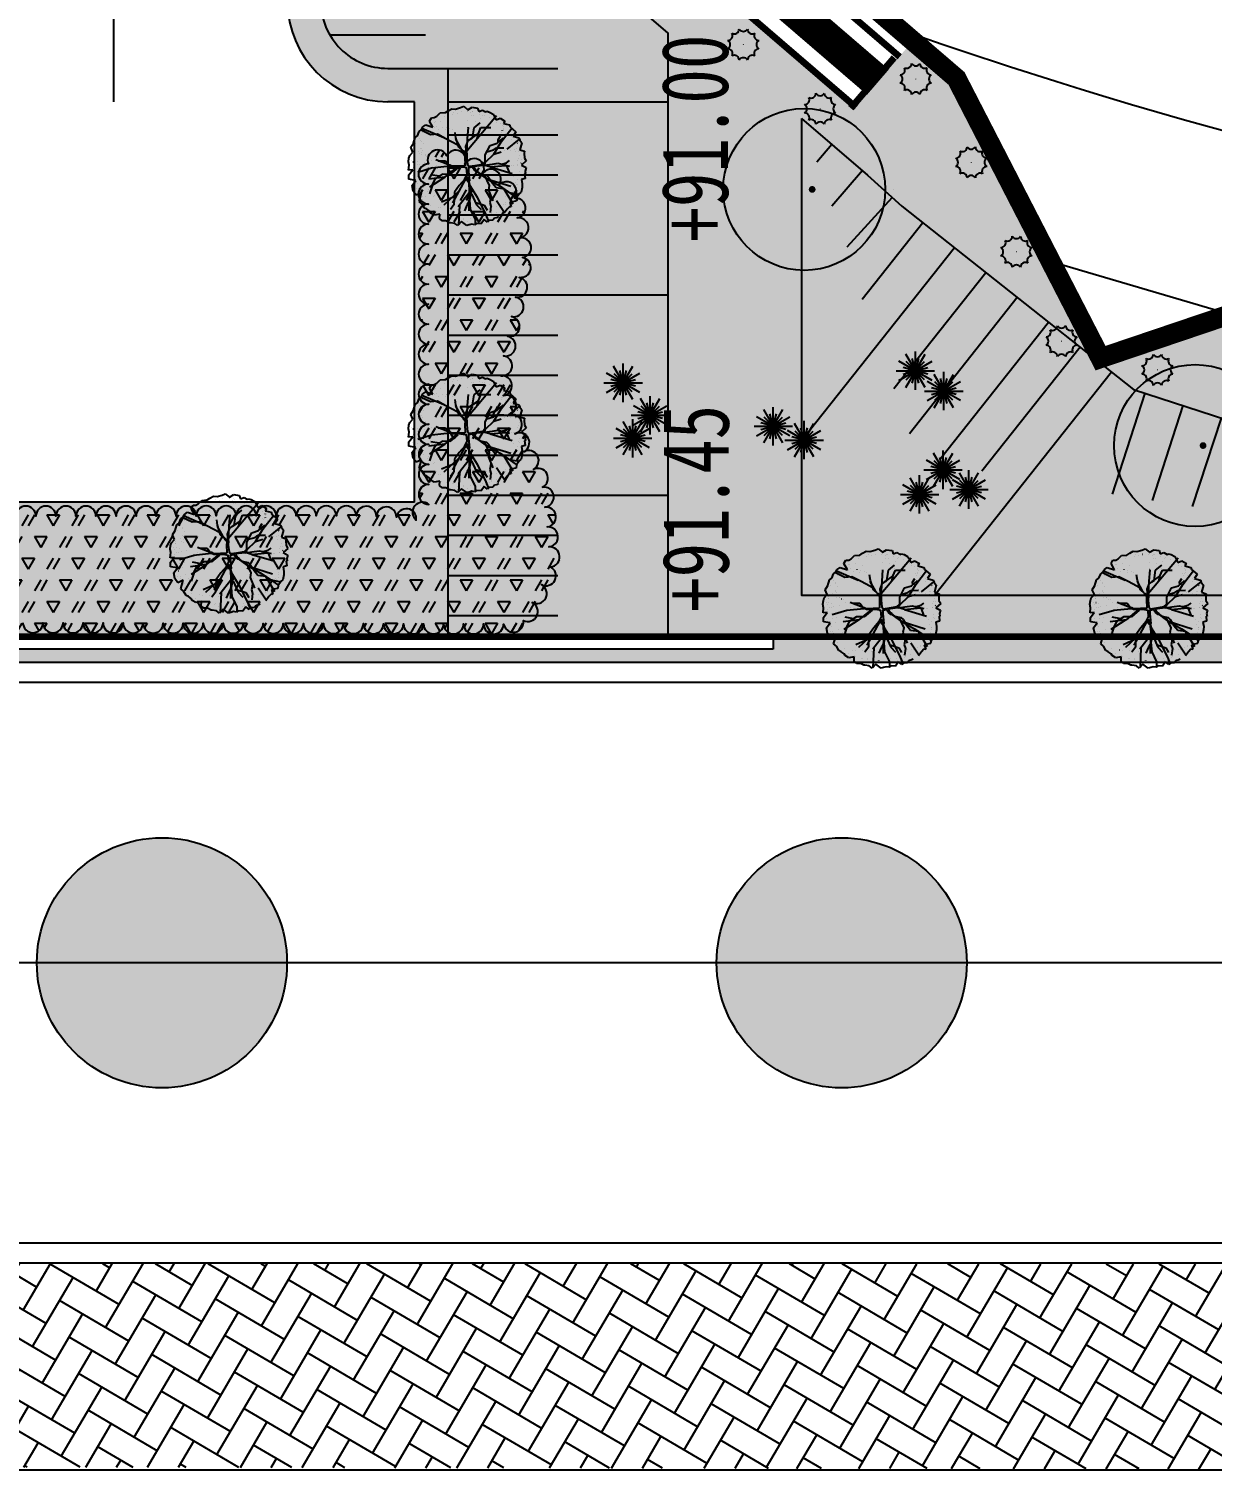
# Model space of a CAD drawing. Header units: millimetres. Extents: x 13387 to 322416, y 10188 to 219730.
# Drawn here: x 73245 to 90969, y 161485 to 183078 of the extents above; entities that cross this region are included whole.
import ezdxf
from ezdxf.xclip import XClip

# ---------------------------------------------------------------- set-up
doc = ezdxf.new("R2010")
doc.units = ezdxf.units.MM
doc.header["$LTSCALE"] = 400
doc.header["$XCLIPFRAME"] = 0
for name, pattern in [('base$0$base$0$HID', [2, 1.1, -0.9]), ('base$0$base$0$XREF_BASE$0$PHANTOMX2', [5, 2.5, -0.5, 0.5, -0.5, 0.5, -0.5]), ('DOT2', [0.125, 0, -0.125])]:
    doc.linetypes.add(name, pattern=pattern)
doc.layers.get('Defpoints').update_dxf_attribs({"color": 153})
for name, color, linetype in [('0-녹지', 71, 'Continuous'), ('_관목_Out', 7, 'Continuous'), ('_관목_Plant', 76, 'Continuous'), ('_교목_Plant', 90, 'Continuous'), ('base$0$base$0$1-1CON', 35, 'Continuous'), ('base$0$base$0$1-HY', 8, 'Continuous'), ('base$0$base$0$1-지적선', 3, 'Continuous'), ('base$0$base$0$A-조적해치', 8, 'Continuous'), ('base$0$base$0$CE-SLOP-FILL', 1, 'Continuous'), ('base$0$base$0$COL', 2, 'Continuous'), ('base$0$base$0$LSMD_CONT_LDREG_41500', 1, 'Continuous'), ('base$0$base$0$WID', 4, 'Continuous'), ('base$0$base$0$XREF_BASE$0$CE_PROPERTY LINE', 2, 'Continuous'), ('base$0$base$0$XREF_BASE$0$성토옹벽', 6, 'Continuous'), ('base$0$base$0$XREF_BASE$0$절토옹벽', 2, 'Continuous'), ('base$0$base$0$도로레벨', 5, 'Continuous'), ('base$0$base$0$사업부지', 7, 'Continuous'), ('base$0$base$0$지하2층외벽선', 2, 'Continuous'), ('base$0$base$0$현황레벨검토', 1, 'Continuous'), ('tc-2', 252, 'Continuous')]:
    doc.layers.add(name, color=color, linetype=linetype)
doc.styles.add('base$0$base$0$STANDARD', font='')
doc.styles.get('base$0$base$0$STANDARD').set_extended_font_data('DotumChe')

# ---------------------------------------------------------------- blocks, each defined once
blk = doc.blocks.new('base$0$base$0$XREF_BASE$0$A$C3CBC0631')
at = {"layer": 'base$0$base$0$XREF_BASE$0$CE_PROPERTY LINE', "color": 8, "linetype": 'base$0$base$0$XREF_BASE$0$PHANTOMX2', "ltscale": 3, "flags": 128}
blk.add_lwpolyline([(24653, 158067), (15380, 151109), (8259, 149251), (3838, 149290), (748, 147602), (-6916, 147572), (-7299, 146160), (-1843, 125252), (436, 116516), (2171, 109870), (5326, 104706), (5798, 96717), (3940, 88655), (43, 76542), (81, 64279), (3722, 52297), (8342, 45951), (24954, 35648), (27528, 32946), (33205, 26984), (45785, 19196), (55262, 14961), (63842, 9900), (67943, 799), (71065, 403), (74495, 0), (71416, 11497), (72509, 16027), (80907, 20283), (84381, 29814), (86654, 26118), (86417, 19281), (94182, 16961), (94474, 13223), (94701, 13128), (143072, 50641), (145797, 73715), (141926, 86006), (137274, 142330), (130340, 137929), (128629, 139085), (122336, 140647), (114378, 141402), (105828, 145930), (90331, 146144), (69871, 143916), (58636, 140116), (56478, 144307), (45633, 153630)], close=True, dxfattribs=at)
at = {"layer": 'base$0$base$0$XREF_BASE$0$성토옹벽', "color": 8, "linetype": 'Continuous', "ltscale": 10, "const_width": 100, "flags": 128}
blk.add_lwpolyline([(55547, 144626), (54895, 143867)], dxfattribs=at)
at = {"layer": 'base$0$base$0$XREF_BASE$0$절토옹벽', "color": 8, "linetype": 'ByBlock', "ltscale": 5, "const_width": 100, "flags": 128}
for points in [[(55628, 144636), (45495, 153353), (24724, 157745), (15091, 150517), (8341, 148908), (803, 147102), (-6578, 145344), (-6578, 145344), (-1228, 124843)], [(54976, 143878), (45038, 152427), (24961, 156673), (15534, 149599), (8577, 147920), (913, 146102), (-5352, 144608), (-260, 125095)]]:
    blk.add_lwpolyline(points, dxfattribs=at)
at = {"layer": 'base$0$base$0$XREF_BASE$0$절토옹벽', "color": 253, "const_width": 500, "flags": 128}
blk.add_lwpolyline([(55302, 144257), (45267, 152890), (24842, 157209), (15312, 150058), (8457, 148426), (858, 146602), (-5784, 145024), (-5991, 144974), (-744, 124969)], dxfattribs=at)
blk = doc.blocks.new('base$0$base$0$A$C61401735')
at = {"layer": 'base$0$base$0$CE-SLOP-FILL', "color": 251}
for p, q in [((53379, 144957), (54814, 144957)), ((55145, 144457), (56795, 144457)), ((55145, 143462), (56795, 143462)), ((60900, 143316), (60673, 143051)), ((55145, 142862), (56795, 142862)), ((61355, 142925), (60900, 142395)), ((61801, 142523), (61123, 141778)), ((55145, 142262), (56795, 142262)), ((62263, 142141), (61354, 140993)), ((55145, 141662), (56795, 141662)), ((62733, 141768), (60445, 138878)), ((63204, 141396), (61825, 139654)), ((55145, 141062), (58445, 141062)), ((63674, 141023), (62060, 138984)), ((64145, 140651), (62527, 138607)), ((55145, 140462), (56795, 140462)), ((64615, 140279), (63144, 138421)), ((55145, 139862), (56795, 139862)), ((65086, 139906), (62439, 136563)), ((65586, 139590), (65094, 138077)), ((66157, 139404), (65695, 137984)), ((55145, 139262), (56795, 139262)), ((66727, 139219), (66296, 137891)), ((55145, 138662), (56795, 138662)), ((55145, 138157), (55145, 135956)), ((55145, 138062), (58445, 138062)), ((55145, 137462), (56795, 137462)), ((55145, 136862), (56795, 136862)), ((55145, 136262), (56795, 136262))]:
    blk.add_line(p, q, dxfattribs=at)
blk.add_lwpolyline([(55145, 135956), (58445, 135957), (58445, 144982), (53592, 149157), (53245, 149157), (53245, 145457, 0.414214), (54245, 144457), (55145, 144457), (55145, 138157)], format="xyb", dxfattribs=at)
for points in [[(55145, 143957), (58445, 143957)], [(60445, 143707), (61434, 142857), (61945, 142392), (65415, 139645), (71820, 137563), (76146, 136563)], [(60445, 143707), (60445, 136563), (76146, 136563)]]:
    blk.add_lwpolyline(points, dxfattribs=at)
blk = doc.blocks.new('base$0$base$0$G$C940A8A8A')
at = {"layer": 'base$0$base$0$LSMD_CONT_LDREG_41500', "color": 1, "linetype": 'Continuous', "const_width": 300, "flags": 128}
blk.add_lwpolyline([(108147, 137630), (87787, 140640), (75957, 139800), (74927, 144400), (66787, 156160), (47607, 165750), (36878, 161359), (29518, 161359), (25251, 162513), (21834, 161660), (14411, 163566), (13684, 162297), (13684, 140689), (13684, 131660), (13684, 124791), (15433, 118998), (13873, 111149), (10039, 103817), (3210, 93080)], dxfattribs=at)
blk = doc.blocks.new('base$0$base$0$현황측량 지적')
at = {"layer": 'base$0$base$0$1-1CON', "color": 8, "linetype": 'Continuous', "elevation": 91000}
blk.add_lwpolyline([(1989, 3365), (1608, 3470), (1228, 3577), (849, 3687), (469, 3798), (90, 3912), (-288, 4028), (-666, 4146), (-1360, 4367), (-2052, 4595), (-2368, 4701), (-2683, 4808), (-3006, 4920)], dxfattribs=at)
at = {"layer": 'base$0$base$0$1-HY', "color": 8}
blk.add_lwpolyline([(1945, 658), (-748, 1452)], dxfattribs=at)
at = {"layer": 'base$0$base$0$1-지적선', "color": 8, "rotation": 14.62512504690287}
blk.add_blockref('base$0$base$0$G$C940A8A8A', (-38193, -154447), dxfattribs=at)
blk = doc.blocks.new('base$0$base$0$XREF_BASE$0$A$C5E376D50')
at = {"layer": 'Defpoints', "linetype": 'Continuous', "flags": 128}
blk.add_lwpolyline([(363071, 246497), (359200, 258788), (354548, 315113), (347614, 310711), (345903, 311867), (339610, 313429), (331652, 314184), (323101, 318712), (307605, 318926), (287145, 316698), (275910, 312898), (273752, 317089), (262907, 326413), (241927, 330849), (227766, 320223), (223487, 311370)], dxfattribs=at)
blk = doc.blocks.new('base$0$base$0$G$CBD6C6888')
at = {"layer": 'base$0$base$0$현황레벨검토', "color": 1, "linetype": 'ByBlock', "style": 'base$0$base$0$STANDARD', "width": 0.8}
for s, p in [('+91.00', (102194, 151534)), ('+91.45', (102205, 145987))]:
    blk.add_text(s, height=1000, rotation=90, dxfattribs=at).set_placement(p)
blk = doc.blocks.new('base', base_point=(0, 0))
at = {"layer": 'base$0$base$0$도로레벨', "linetype": 'Continuous', "true_color": 0xffffff}
h = blk.add_hatch(color=7, dxfattribs=at)
edge = h.paths.add_edge_path()
edge.add_arc((2474866.5, -968714.2), 1873.2, 0, 360)
h = blk.add_hatch(color=7, dxfattribs=at)
edge = h.paths.add_edge_path()
edge.add_arc((2485048.2, -968714.2), 1873.2, 0, 360)
at = {"layer": 'base$0$base$0$사업부지', "linetype": 'Continuous', "ltscale": 10}
h = blk.add_hatch(dxfattribs=at)
h.set_pattern_fill('AR-HBONE', color=8, scale=100, angle=14.62513, style=0)
h.set_pattern_definition([(59.62512505, (-195068152.13, -419647901.02), (-142.83199963, 547.356392), [1200, -400]), (149.62512505, (-195067949.87, -419647555.93), (-142.83199963, 547.356392), [1200, -400])])
h.paths.add_polyline_path([(2504844.9, -976314.3), (2504844.9, -973221.4), (2498224, -973221.4), (2498224, -976314.3)])
h.paths.add_polyline_path([(2498224, -976314.3), (2498224, -973221.4), (2457749.9, -973214, 0.3604941), (2455247.2, -976234.1)])
blk.add_line((2545648.2, -976314.3), (2454948.2, -976314.3))
at = {"layer": 'base$0$base$0$A-조적해치'}
for p, q in [((2543048.2, -964514.3), (2463048.2, -964514.3)), ((2543048.2, -972914), (2457750, -972914))]:
    blk.add_line(p, q, dxfattribs=at)
at = {"layer": 'base$0$base$0$COL'}
blk.add_lwpolyline([(2484023.2, -964014.3), (2463048.2, -964014.3), (2463048.2, -963814.3), (2484023.2, -963814.3)], close=True, dxfattribs=at)
at = {"layer": 'base$0$base$0$WID'}
for p, q in [((2474148.2, -955814.3), (2474148.2, -950614.3)), ((2478648.2, -955814.3), (2478248.2, -955814.3)), ((2478648.2, -961814.3), (2478648.2, -955814.3)), ((2478648.2, -961814.3), (2464548.2, -961814.3)), ((2564548.2, -964214.3), (2463048.2, -964214.3)), ((2543048.2, -968714.2), (2463048.2, -968714.2)), ((2543048.2, -973214), (2457749.9, -973214))]:
    blk.add_line(p, q, dxfattribs=at)
blk.add_arc((2478248.2, -954314.3), 1500, 180, 270, dxfattribs=at)
at = {"layer": 'base$0$base$0$도로레벨', "color": 7, "linetype": 'Continuous'}
for centre in [(2474866.5, -968714.2), (2485048.2, -968714.2)]:
    blk.add_circle(centre, 1873.2, dxfattribs=at)
at = {"layer": 'base$0$base$0$지하2층외벽선', "linetype": 'base$0$base$0$HID', "const_width": 100}
blk.add_lwpolyline([(2554050, -1049427.6), (2465250, -1049427.6), (2465250, -1039927.6), (2449650, -1039927.6), (2449650, -963827.6), (2504846.7, -963827.6), (2504846.7, -976327.6), (2545650, -976327.6), (2545650, -991427.6), (2565050, -991427.6), (2565050, -1037927.6), (2554050, -1049427.6)], dxfattribs=at)
ref = blk.add_blockref('base$0$base$0$현황측량 지적', (2488921, -959657.5))
XClip(ref).set_block_clipping_path([(-120941.079460036, -150848.0068536659), (162857.5363889819, 70751.9931463341)])
blk.add_blockref('base$0$base$0$G$CBD6C6888', (2381151.9, -1109444.6))
ref = blk.add_blockref('base$0$base$0$XREF_BASE$0$A$C5E376D50', (2212998.1, -1272554.8))
XClip(ref).set_block_clipping_path([(154965.4345864058, 162053.3751671459), (438965.4345861674, 383653.3751671459)])
at = {"layer": 'base$0$base$0$CE-SLOP-FILL', "linetype": 'ByBlock'}
blk.add_blockref('base$0$base$0$A$C61401735', (2424002.9, -1099771.4), dxfattribs=at)
at = {"layer": 'base$0$base$0$XREF_BASE$0$성토옹벽'}
blk.add_blockref('base$0$base$0$XREF_BASE$0$A$C3CBC0631', (2430288.9, -1099777.9), dxfattribs=at)
blk = doc.blocks.new('TL000015_0')
at = {"color": 0}
for p, q in [((-0.223, 0.655), (-0.182, 0.679)), ((-0.182, 0.679), (-0.138, 0.675)), ((-0.138, 0.675), (-0.079, 0.692)), ((-0.079, 0.692), (-0.042, 0.707)), ((-0.042, 0.707), (0.008, 0.666)), ((0.008, 0.666), (0.058, 0.697)), ((0.058, 0.697), (0.121, 0.686)), ((0.121, 0.686), (0.134, 0.647)), ((-0.441, 0.534), (-0.419, 0.573)), ((-0.401, 0.463), (-0.441, 0.534)), ((-0.419, 0.573), (-0.386, 0.575)), ((-0.386, 0.575), (-0.358, 0.59)), ((-0.358, 0.59), (-0.317, 0.629)), ((-0.317, 0.629), (-0.256, 0.634)), ((-0.256, 0.634), (-0.223, 0.655)), ((-0.007, 0.185), (0.344, 0.601)), ((0.079, 0.456), (0.152, 0.515)), ((0.134, 0.647), (0.177, 0.662)), ((0.177, 0.662), (0.214, 0.642)), ((0.214, 0.642), (0.23, 0.649)), ((0.23, 0.649), (0.262, 0.64)), ((0.262, 0.64), (0.304, 0.616)), ((0.304, 0.616), (0.312, 0.601)), ((0.312, 0.601), (0.34, 0.547)), ((0.34, 0.547), (0.386, 0.568)), ((0.386, 0.568), (0.441, 0.534)), ((0.441, 0.534), (0.423, 0.506)), ((-0.63, 0.277), (-0.61, 0.344)), ((-0.61, 0.344), (-0.584, 0.362)), ((-0.584, 0.362), (-0.562, 0.414)), ((-0.562, 0.414), (-0.536, 0.436)), ((-0.431, 0.373), (-0.541, 0.426)), ((-0.536, 0.436), (-0.519, 0.466)), ((-0.275, 0.337), (-0.53, 0.447)), ((-0.519, 0.466), (-0.486, 0.49)), ((-0.486, 0.49), (-0.401, 0.463)), ((-0.35, 0.38), (-0.431, 0.373)), ((-0.249, 0.328), (-0.35, 0.38)), ((-0.132, 0.338), (-0.142, 0.402)), ((-0.097, 0.228), (-0.132, 0.338)), ((0.011, 0.461), (0, 0.33)), ((0.01, 0.306), (0.062, 0.338)), ((0.04, 0.326), (0.13, 0.387)), ((0.062, 0.338), (0.079, 0.456)), ((0.117, 0.332), (0.135, 0.396)), ((0.13, 0.387), (0.16, 0.458)), ((0.16, 0.458), (0.275, 0.458)), ((0.348, 0.275), (0.419, 0.338)), ((0.361, 0.316), (0.388, 0.36)), ((0.398, 0.291), (0.523, 0.452)), ((0.423, 0.506), (0.493, 0.49)), ((0.493, 0.49), (0.502, 0.466)), ((0.502, 0.466), (0.567, 0.41)), ((0.567, 0.41), (0.536, 0.359)), ((0.536, 0.359), (0.604, 0.34)), ((0.604, 0.34), (0.615, 0.312)), ((-0.673, 0.133), (-0.636, 0.172)), ((-0.66, 0.227), (-0.63, 0.277)), ((-0.636, 0.172), (-0.66, 0.227)), ((-0.183, 0.292), (-0.249, 0.328)), ((-0.11, 0.253), (-0.183, 0.292)), ((-0.137, 0.324), (-0.076, 0.214)), ((-0.044, 0.179), (-0.097, 0.228)), ((-0.076, 0.214), (-0.044, 0.182)), ((-0.017, 0.235), (0.01, 0.306)), ((-0.009, 0.16), (-0.017, 0.235)), ((0, 0.33), (-0.008, 0.158)), ((0.211, 0.14), (0.268, 0.25)), ((0.228, 0.174), (0.307, 0.196)), ((0.268, 0.25), (0.348, 0.275)), ((0.307, 0.196), (0.341, 0.221)), ((0.312, 0.148), (0.398, 0.291)), ((0.312, 0.148), (0.396, 0.174)), ((0.341, 0.221), (0.429, 0.223)), ((0.363, 0.284), (0.361, 0.316)), ((0.466, 0.204), (0.612, 0.321)), ((0.582, 0.281), (0.588, 0.276)), ((0.615, 0.312), (0.639, 0.281)), ((0.639, 0.281), (0.617, 0.198)), ((0.617, 0.198), (0.671, 0.181)), ((0.671, 0.181), (0.667, 0.157)), ((-0.689, 0.059), (-0.682, 0.101)), ((-0.68, 0.018), (-0.689, 0.059)), ((-0.686, -0.042), (-0.68, 0.018)), ((-0.682, 0.101), (-0.673, 0.133)), ((-0.203, 0.006), (-0.413, -0.015)), ((-0.208, 0.017), (-0.368, 0.079)), ((-0.254, 0.066), (-0.342, 0.066)), ((-0.215, 0.017), (-0.254, 0.066)), ((0.267, -0.003), (0.19, 0.02)), ((0.192, 0.017), (0.297, 0.03)), ((0.312, 0.148), (0.204, 0.045)), ((0.211, 0.044), (0.211, 0.14)), ((0.267, -0.003), (0.449, 0.016)), ((0.297, 0.03), (0.358, 0.04)), ((0.358, 0.04), (0.495, 0.008)), ((0.402, 0.03), (0.461, 0.047)), ((0.461, 0.047), (0.495, 0.071)), ((0.461, 0.01), (0.491, -0.068)), ((0.629, 0.042), (0.627, 0.039)), ((0.691, 0.068), (0.635, 0.018)), ((0.635, 0.018), (0.689, -0.01)), ((0.667, 0.157), (0.669, 0.101)), ((0.669, 0.101), (0.691, 0.068)), ((-0.638, -0.038), (-0.686, -0.042)), ((-0.682, -0.095), (-0.638, -0.038)), ((-0.682, -0.147), (-0.682, -0.095)), ((-0.602, -0.161), (-0.682, -0.147)), ((-0.645, -0.219), (-0.602, -0.161)), ((-0.406, -0.014), (-0.58, -0.066)), ((-0.262, -0.123), (-0.45, -0.147)), ((-0.278, -0.133), (-0.443, -0.238)), ((-0.328, -0.112), (-0.428, -0.093)), ((-0.379, -0.144), (-0.418, -0.227)), ((-0.293, -0.088), (-0.379, -0.144)), ((-0.203, -0.09), (-0.293, -0.088)), ((-0.262, -0.123), (-0.278, -0.133)), ((-0.262, -0.123), (-0.138, -0.022)), ((-0.112, -0.012), (-0.203, -0.09)), ((-0.026, -0.149), (-0.173, -0.422)), ((-0.138, -0.022), (-0.123, -0.003)), ((-0.029, -0.144), (-0.093, -0.218)), ((0.111, -0.051), (0.152, -0.083)), ((0.213, -0.129), (0.113, -0.055)), ((0.152, -0.083), (0.226, -0.098)), ((0.199, -0.095), (0.258, -0.218)), ((0.213, -0.129), (0.246, -0.15)), ((0.226, -0.098), (0.25, -0.122)), ((0.239, -0.145), (0.51, -0.229)), ((0.246, -0.15), (0.384, -0.229)), ((0.25, -0.122), (0.295, -0.191)), ((0.267, -0.003), (0.524, -0.08)), ((0.676, -0.138), (0.633, -0.15)), ((0.633, -0.15), (0.643, -0.202)), ((0.682, -0.08), (0.671, -0.083)), ((0.671, -0.083), (0.676, -0.138)), ((0.689, -0.01), (0.676, -0.051)), ((0.676, -0.051), (0.682, -0.08)), ((-0.632, -0.286), (-0.645, -0.219)), ((-0.597, -0.334), (-0.632, -0.286)), ((-0.534, -0.306), (-0.597, -0.334)), ((-0.562, -0.406), (-0.534, -0.306)), ((-0.411, -0.223), (-0.443, -0.318)), ((-0.101, -0.289), (-0.273, -0.448)), ((-0.149, -0.298), (-0.156, -0.445)), ((-0.093, -0.218), (-0.149, -0.298)), ((0.022, -0.306), (-0.105, -0.469)), ((0.014, -0.17), (0.023, -0.261)), ((0.017, -0.199), (0.114, -0.355)), ((0.018, -0.171), (0.047, -0.291)), ((0.023, -0.261), (0.018, -0.518)), ((0.047, -0.291), (0.025, -0.391)), ((0.05, -0.316), (0.108, -0.445)), ((0.258, -0.218), (0.248, -0.274)), ((0.248, -0.274), (0.299, -0.399)), ((0.295, -0.191), (0.339, -0.245)), ((0.339, -0.245), (0.434, -0.257)), ((0.384, -0.229), (0.507, -0.313)), ((0.427, -0.258), (0.534, -0.436)), ((0.49, -0.301), (0.609, -0.323)), ((0.507, -0.313), (0.583, -0.368)), ((0.61, -0.315), (0.578, -0.365)), ((0.63, -0.299), (0.61, -0.315)), ((0.641, -0.243), (0.63, -0.299)), ((0.643, -0.202), (0.641, -0.243)), ((-0.53, -0.434), (-0.562, -0.406)), ((-0.501, -0.484), (-0.53, -0.434)), ((-0.473, -0.497), (-0.501, -0.484)), ((-0.438, -0.521), (-0.473, -0.497)), ((-0.154, -0.352), (-0.301, -0.416)), ((-0.156, -0.445), (-0.198, -0.502)), ((-0.092, -0.452), (-0.102, -0.682)), ((-0.002, -0.443), (-0.034, -0.516)), ((0.025, -0.401), (-0.002, -0.443)), ((0.025, -0.391), (0.035, -0.497)), ((0.035, -0.497), (0.091, -0.617)), ((0.099, -0.418), (0.199, -0.45)), ((0.108, -0.445), (0.162, -0.502)), ((0.114, -0.355), (0.218, -0.562)), ((0.199, -0.45), (0.233, -0.507)), ((0.275, -0.355), (0.263, -0.418)), ((0.263, -0.418), (0.277, -0.46)), ((0.277, -0.46), (0.268, -0.536)), ((0.342, -0.394), (0.435, -0.535)), ((0.467, -0.497), (0.432, -0.545)), ((0.493, -0.469), (0.467, -0.497)), ((0.515, -0.471), (0.493, -0.469)), ((0.571, -0.402), (0.499, -0.415)), ((0.499, -0.415), (0.515, -0.471)), ((0.578, -0.365), (0.571, -0.402)), ((-0.429, -0.543), (-0.438, -0.521)), ((-0.386, -0.567), (-0.429, -0.543)), ((-0.321, -0.556), (-0.386, -0.567)), ((-0.323, -0.606), (-0.321, -0.556)), ((-0.295, -0.634), (-0.323, -0.606)), ((-0.249, -0.634), (-0.295, -0.634)), ((-0.208, -0.656), (-0.249, -0.634)), ((-0.197, -0.656), (-0.208, -0.656)), ((-0.145, -0.663), (-0.197, -0.656)), ((-0.112, -0.689), (-0.145, -0.663)), ((-0.069, -0.643), (-0.112, -0.689)), ((-0.005, -0.689), (-0.069, -0.643)), ((0.053, -0.673), (0.023, -0.682)), ((0.088, -0.68), (0.053, -0.673)), ((0.11, -0.663), (0.088, -0.68)), ((0.091, -0.617), (0.091, -0.666)), ((0.162, -0.667), (0.11, -0.663)), ((0.197, -0.616), (0.162, -0.667)), ((0.236, -0.647), (0.197, -0.616)), ((0.218, -0.562), (0.25, -0.642)), ((0.258, -0.628), (0.236, -0.647)), ((0.301, -0.626), (0.258, -0.628)), ((0.317, -0.602), (0.301, -0.626)), ((0.343, -0.597), (0.317, -0.602)), ((0.367, -0.584), (0.343, -0.597)), ((0.023, -0.682), (-0.005, -0.689))]:
    blk.add_line(p, q, dxfattribs=at)
blk.add_lwpolyline([(0.077, 0.002), (0.077, -0.004), (0.096, -0.035), (0.118, -0.05), (0.109, -0.06), (0.08, -0.038), (0.056, -0.006), (0.014, -0.014), (0.014, -0.054), (0.026, -0.167), (0.005, -0.173), (0.002, -0.124), (-0.007, -0.132), (-0.018, -0.158), (-0.03, -0.145), (-0.001, -0.088), (-0.008, -0.014), (-0.026, -0.011), (-0.074, -0.004), (-0.109, -0.003), (-0.178, -0.004), (-0.214, 0.011), (-0.203, 0.022), (-0.181, 0.009), (-0.098, 0.011), (-0.033, 0.012), (-0.02, 0.019), (-0.023, 0.107), (-0.021, 0.144), (-0.049, 0.173), (-0.042, 0.185), (-0.025, 0.162), (-0.004, 0.157), (-0.007, 0.104), (0.003, 0.028), (0.017, 0.006), (0.093, 0.016), (0.181, 0.031), (0.203, 0.052), (0.206, 0.035), (0.192, 0.025), (0.187, 0.015)], close=True)
at = {"layer": 'tc-2', "linetype": 'DOT2'}
for p, q in [((0.011, 0.461), (-0.095, 0.687)), ((0.011, 0.461), (-0.005, 0.693)), ((0.005, 0.546), (0.062, 0.69)), ((0.05, 0.598), (0.059, 0.701)), ((0.146, 0.478), (0.09, 0.687)), ((-0.248, 0.335), (-0.424, 0.549)), ((-0.385, 0.519), (-0.373, 0.524)), ((-0.383, 0.458), (-0.385, 0.519)), ((-0.373, 0.524), (-0.287, 0.463)), ((-0.331, 0.436), (-0.352, 0.597)), ((-0.311, 0.534), (-0.316, 0.625)), ((-0.247, 0.458), (-0.311, 0.534)), ((-0.287, 0.463), (-0.269, 0.59)), ((-0.137, 0.324), (-0.277, 0.633)), ((-0.269, 0.59), (-0.172, 0.613)), ((-0.223, 0.514), (-0.222, 0.657)), ((-0.172, 0.613), (-0.157, 0.636)), ((-0.154, 0.361), (-0.167, 0.673)), ((-0.157, 0.636), (-0.115, 0.628)), ((-0.115, 0.628), (-0.071, 0.646)), ((-0.071, 0.646), (0.002, 0.646)), ((0.002, 0.646), (0.005, 0.65)), ((0.005, 0.65), (0.039, 0.631)), ((0.039, 0.631), (0.058, 0.646)), ((0.094, 0.532), (0.05, 0.598)), ((0.058, 0.646), (0.063, 0.643)), ((0.063, 0.643), (0.077, 0.595)), ((0.077, 0.595), (0.141, 0.614)), ((0.121, 0.493), (0.094, 0.532)), ((0.135, 0.396), (0.174, 0.67)), ((0.141, 0.614), (0.184, 0.597)), ((0.152, 0.515), (0.27, 0.63)), ((0.158, 0.561), (0.245, 0.647)), ((0.184, 0.597), (0.202, 0.601)), ((0.194, 0.423), (0.437, 0.536)), ((0.202, 0.601), (0.26, 0.581)), ((0.26, 0.581), (0.298, 0.536)), ((0.298, 0.536), (0.331, 0.54)), ((0.331, 0.54), (0.345, 0.513)), ((0.345, 0.513), (0.414, 0.48)), ((0.388, 0.505), (0.407, 0.549)), ((0.403, 0.4), (0.461, 0.515)), ((-0.543, 0.309), (-0.587, 0.348)), ((-0.541, 0.298), (-0.519, 0.397)), ((-0.519, 0.397), (-0.485, 0.409)), ((-0.485, 0.409), (-0.471, 0.443)), ((-0.471, 0.443), (-0.383, 0.458)), ((-0.365, 0.475), (-0.426, 0.505)), ((-0.254, 0.434), (-0.308, 0.451)), ((-0.205, 0.444), (-0.254, 0.434)), ((-0.178, 0.434), (-0.247, 0.458)), ((-0.142, 0.402), (-0.178, 0.434)), ((-0.137, 0.39), (-0.171, 0.475)), ((0.275, 0.458), (0.388, 0.505)), ((0.37, 0.245), (0.403, 0.4)), ((0.388, 0.36), (0.397, 0.419)), ((0.388, 0.275), (0.596, 0.351)), ((0.397, 0.419), (0.427, 0.451)), ((0.414, 0.48), (0.425, 0.47)), ((0.414, 0.422), (0.501, 0.477)), ((0.419, 0.338), (0.449, 0.39)), ((0.425, 0.47), (0.425, 0.431)), ((0.425, 0.431), (0.51, 0.364)), ((0.427, 0.451), (0.444, 0.5)), ((0.449, 0.39), (0.527, 0.429)), ((0.51, 0.364), (0.523, 0.349)), ((0.523, 0.349), (0.517, 0.319)), ((0.527, 0.429), (0.535, 0.431)), ((-0.555, 0.151), (-0.661, 0.207)), ((-0.534, 0.167), (-0.634, 0.201)), ((-0.536, 0.211), (-0.632, 0.286)), ((-0.621, 0.15), (-0.571, 0.18)), ((-0.544, 0.217), (-0.608, 0.333)), ((-0.604, 0.277), (-0.563, 0.335)), ((-0.571, 0.18), (-0.604, 0.277)), ((-0.563, 0.335), (-0.541, 0.298)), ((-0.514, 0.27), (-0.543, 0.309)), ((-0.472, 0.119), (-0.536, 0.211)), ((-0.524, 0.191), (-0.514, 0.27)), ((-0.489, 0.137), (-0.524, 0.191)), ((-0.137, 0.324), (-0.275, 0.337)), ((0.396, 0.174), (0.634, 0.274)), ((0.424, 0.223), (0.508, 0.189)), ((0.429, 0.223), (0.522, 0.24)), ((0.441, 0.193), (0.671, 0.163)), ((0.508, 0.189), (0.554, 0.204)), ((0.517, 0.319), (0.582, 0.281)), ((0.522, 0.24), (0.569, 0.277)), ((0.554, 0.204), (0.635, 0.186)), ((0.563, 0.177), (0.651, 0.23)), ((0.569, 0.277), (0.625, 0.292)), ((0.588, 0.276), (0.575, 0.213)), ((0.575, 0.213), (0.602, 0.174)), ((0.602, 0.174), (0.615, 0.128)), ((-0.446, 0.109), (-0.69, 0.065)), ((-0.531, 0.142), (-0.68, 0.134)), ((-0.651, 0.074), (-0.673, 0.074)), ((-0.583, 0.064), (-0.651, 0.074)), ((-0.635, 0.057), (-0.617, 0.076)), ((-0.614, 0.015), (-0.635, 0.057)), ((-0.585, 0.025), (-0.634, -0.005)), ((-0.63, -0.042), (-0.614, 0.015)), ((-0.625, 0.128), (-0.621, 0.15)), ((-0.624, 0.122), (-0.625, 0.128)), ((-0.617, 0.076), (-0.624, 0.122)), ((-0.499, 0.044), (-0.585, 0.025)), ((-0.56, 0.03), (-0.583, 0.064)), ((-0.368, 0.079), (-0.555, 0.151)), ((-0.494, 0.142), (-0.534, 0.167)), ((-0.365, 0.02), (-0.499, 0.044)), ((-0.421, 0.076), (-0.494, 0.142)), ((-0.342, 0.066), (-0.421, 0.076)), ((-0.303, 0.066), (-0.365, 0.02)), ((0.449, 0.016), (0.69, -0.001)), ((0.495, 0.071), (0.589, 0.069)), ((0.495, 0.008), (0.591, 0.022)), ((0.519, 0.011), (0.685, 0.087)), ((0.538, 0.01), (0.687, -0.067)), ((0.589, 0.069), (0.63, 0.086)), ((0.591, 0.022), (0.682, -0.034)), ((0.627, 0.039), (0.593, 0.02)), ((0.593, 0.02), (0.608, -0.06)), ((0.615, 0.128), (0.603, 0.094)), ((0.603, 0.094), (0.629, 0.042)), ((0.63, 0.086), (0.664, 0.106)), ((-0.413, -0.015), (-0.692, -0.017)), ((-0.58, -0.066), (-0.686, -0.092)), ((-0.634, -0.005), (-0.673, -0.009)), ((-0.527, -0.05), (-0.673, -0.161)), ((-0.58, -0.11), (-0.673, -0.11)), ((-0.45, -0.147), (-0.662, -0.201)), ((-0.64, -0.106), (-0.63, -0.042)), ((-0.539, -0.152), (-0.64, -0.106)), ((-0.454, -0.148), (-0.633, -0.278)), ((-0.595, -0.179), (-0.539, -0.152)), ((-0.524, -0.095), (-0.58, -0.11)), ((-0.428, -0.093), (-0.524, -0.095)), ((-0.316, -0.158), (-0.392, -0.343)), ((0.213, -0.129), (0.342, -0.394)), ((0.483, -0.067), (0.582, -0.147)), ((0.491, -0.068), (0.603, -0.093)), ((0.524, -0.08), (0.679, -0.122)), ((0.545, -0.118), (0.582, -0.21)), ((0.617, -0.106), (0.56, -0.181)), ((0.582, -0.147), (0.658, -0.205)), ((0.603, -0.093), (0.65, -0.144)), ((0.608, -0.06), (0.617, -0.106)), ((-0.597, -0.257), (-0.627, -0.269)), ((-0.443, -0.238), (-0.602, -0.34)), ((-0.6, -0.193), (-0.595, -0.179)), ((-0.588, -0.201), (-0.6, -0.193)), ((-0.509, -0.24), (-0.597, -0.257)), ((-0.47, -0.289), (-0.592, -0.311)), ((-0.571, -0.26), (-0.588, -0.201)), ((-0.569, -0.28), (-0.571, -0.26)), ((-0.534, -0.291), (-0.569, -0.28)), ((-0.357, -0.184), (-0.563, -0.401)), ((-0.524, -0.346), (-0.534, -0.291)), ((-0.453, -0.269), (-0.509, -0.24)), ((-0.443, -0.318), (-0.489, -0.347)), ((-0.418, -0.227), (-0.47, -0.289)), ((0.289, -0.286), (0.298, -0.471)), ((0.434, -0.257), (0.557, -0.294)), ((0.51, -0.229), (0.628, -0.284)), ((0.529, -0.335), (0.526, -0.343)), ((0.542, -0.287), (0.529, -0.335)), ((0.576, -0.275), (0.542, -0.287)), ((0.557, -0.294), (0.593, -0.333)), ((0.56, -0.181), (0.58, -0.211)), ((0.58, -0.243), (0.576, -0.275)), ((0.58, -0.211), (0.58, -0.243)), ((0.582, -0.21), (0.64, -0.257)), ((-0.531, -0.36), (-0.524, -0.346)), ((-0.521, -0.388), (-0.531, -0.36)), ((-0.434, -0.458), (-0.521, -0.388)), ((-0.489, -0.347), (-0.499, -0.455)), ((-0.392, -0.343), (-0.497, -0.48)), ((-0.389, -0.337), (-0.434, -0.537)), ((-0.34, -0.478), (-0.434, -0.458)), ((-0.403, -0.548), (-0.34, -0.478)), ((-0.311, -0.48), (-0.391, -0.514)), ((-0.273, -0.448), (-0.383, -0.574)), ((-0.173, -0.422), (-0.329, -0.607)), ((-0.301, -0.416), (-0.311, -0.48)), ((-0.228, -0.487), (-0.276, -0.632)), ((-0.117, -0.499), (-0.249, -0.644)), ((-0.198, -0.502), (-0.225, -0.578)), ((-0.105, -0.469), (-0.184, -0.665)), ((-0.183, -0.489), (-0.161, -0.578)), ((0.143, -0.413), (0.148, -0.673)), ((0.162, -0.502), (0.174, -0.58)), ((0.168, -0.462), (0.279, -0.546)), ((0.298, -0.471), (0.35, -0.593)), ((0.299, -0.399), (0.346, -0.418)), ((0.335, -0.38), (0.498, -0.476)), ((0.347, -0.469), (0.343, -0.534)), ((0.346, -0.418), (0.39, -0.467)), ((0.432, -0.545), (0.347, -0.469)), ((0.347, -0.469), (0.367, -0.584)), ((0.372, -0.472), (0.347, -0.469)), ((0.424, -0.446), (0.372, -0.472)), ((0.39, -0.467), (0.424, -0.524)), ((0.451, -0.441), (0.424, -0.446)), ((0.453, -0.423), (0.451, -0.441)), ((0.526, -0.343), (0.453, -0.346)), ((0.453, -0.346), (0.453, -0.423)), ((-0.391, -0.514), (-0.443, -0.516)), ((-0.302, -0.556), (-0.403, -0.548)), ((-0.232, -0.582), (-0.302, -0.556)), ((-0.225, -0.578), (-0.259, -0.634)), ((-0.169, -0.584), (-0.232, -0.582)), ((-0.119, -0.618), (-0.169, -0.584)), ((-0.161, -0.578), (-0.129, -0.651)), ((-0.044, -0.616), (-0.119, -0.618)), ((-0.003, -0.643), (-0.044, -0.616)), ((-0.034, -0.516), (-0.039, -0.602)), ((-0.039, -0.602), (-0.039, -0.654)), ((0.036, -0.61), (-0.003, -0.643)), ((0.018, -0.518), (0.014, -0.689)), ((0.018, -0.518), (0.084, -0.684)), ((0.098, -0.571), (0.036, -0.61)), ((0.154, -0.61), (0.098, -0.571)), ((0.188, -0.604), (0.154, -0.61)), ((0.174, -0.58), (0.223, -0.624)), ((0.215, -0.597), (0.188, -0.604)), ((0.218, -0.572), (0.215, -0.597)), ((0.271, -0.515), (0.218, -0.572)), ((0.233, -0.507), (0.28, -0.556)), ((0.268, -0.536), (0.265, -0.57)), ((0.265, -0.57), (0.27, -0.617)), ((0.343, -0.534), (0.271, -0.515)), ((0.279, -0.546), (0.322, -0.609)), ((0.28, -0.556), (0.339, -0.578))]:
    blk.add_line(p, q, dxfattribs=at)
blk = doc.blocks.new('TE000017_0')
for p, q in [((0.386, -0.104), (-0.386, 0.104)), ((-0.386, -0.104), (0.386, 0.104)), ((0.283, -0.283), (-0.283, 0.283)), ((-0.283, -0.283), (0.283, 0.283)), ((-0.104, -0.386), (0.104, 0.386)), ((0.104, -0.386), (-0.104, 0.386))]:
    blk.add_line(p, q)
at = {"layer": 'tc-2'}
for p, q in [((0.3, -0.52), (-0.3, 0.52)), ((-0.3, -0.52), (0.3, 0.52)), ((0, -0.6), (0, 0.6)), ((-0.6, 0), (0.6, 0)), ((-0.52, -0.3), (0.52, 0.3)), ((0.52, -0.3), (-0.52, 0.3))]:
    blk.add_line(p, q, dxfattribs=at)
blk = doc.blocks.new('TE000013_0')
at = {"const_width": 0.0239}
blk.add_lwpolyline([(-0.012, 0, 1), (0.012, 0, 1)], format="xyb", close=True, dxfattribs=at)
at = {"color": 0}
for centre, start, end in [((-0.42, 0.727), 240.56118, 359.43882), ((0, 0.839), 210.56118, 329.43882), ((0.42, 0.727), 180.56118, 299.43882), ((-0.727, 0.42), 270.56118, 29.43882), ((-0.839, 0), 300.56118, 59.43882), ((0.727, 0.42), 150.56118, 269.43882), ((0.839, 0), 120.56118, 239.43882), ((-0.727, -0.42), 330.56118, 89.43882), ((-0.42, -0.727), 0.56118, 119.43882), ((0, -0.839), 30.56118, 149.43882), ((0.42, -0.727), 60.56118, 179.43882), ((0.727, -0.42), 90.56118, 209.43882)]:
    blk.add_arc(centre, 0.225, start, end, dxfattribs=at)
blk = doc.blocks.new('TL000074_0')
at = {"const_width": 0.0211}
blk.add_lwpolyline([(-0.0105, 0, 1), (0.0105, 0, 1)], format="xyb", close=True, dxfattribs=at)
at = {"color": 0}
blk.add_circle((-0.0498, 0), 0.5052, dxfattribs=at)
at = {"layer": 'tc-2', "linetype": 'DOT2'}
blk.add_circle((0, 0), 0.5052, dxfattribs=at)
blk = doc.blocks.new('G$CE0093AA2')
at = {"layer": '0-녹지'}
h = blk.add_hatch(color=256, dxfattribs=at)
h.dxf.hatch_style = 1
edge = h.paths.add_edge_path()
edge.add_line((19332, 126164), (19440, 125747))
edge.add_line((19440, 125747), (22595, 120583))
edge.add_line((22595, 120583), (23068, 112594))
edge.add_line((23068, 112594), (21209, 104532))
edge.add_line((21209, 104532), (17313, 92419))
edge.add_line((17313, 92419), (17351, 80156))
edge.add_line((17351, 80156), (20991, 68174))
edge.add_line((20991, 68174), (25611, 61828))
edge.add_line((25611, 61828), (42224, 51526))
edge.add_line((42224, 51526), (44798, 48823))
edge.add_line((44798, 48823), (50475, 42861))
edge.add_line((50475, 42861), (63054, 35073))
edge.add_line((63054, 35073), (72532, 30838))
edge.add_line((72532, 30838), (81111, 25777))
edge.add_line((81111, 25777), (85212, 16676))
edge.add_line((85212, 16676), (91764, 15877))
edge.add_line((91764, 15877), (88685, 27374))
edge.add_line((88685, 27374), (89778, 31902))
edge.add_line((89778, 31902), (98176, 36160))
edge.add_line((98176, 36160), (101651, 45691))
edge.add_line((101651, 45691), (103923, 41996))
edge.add_line((103923, 41996), (103686, 35158))
edge.add_line((103686, 35158), (111452, 32838))
edge.add_line((111452, 32838), (111744, 29100))
edge.add_line((111744, 29100), (111971, 29006))
edge.add_line((111971, 29006), (160342, 66518))
edge.add_line((160342, 66518), (163067, 89592))
edge.add_line((163067, 89592), (159195, 101883))
edge.add_line((159195, 101883), (154544, 158207))
edge.add_line((154544, 158207), (147609, 153806))
edge.add_line((147609, 153806), (145898, 154962))
edge.add_line((145898, 154962), (139606, 156524))
edge.add_line((139606, 156524), (131647, 157279))
edge.add_line((131647, 157279), (123097, 161807))
edge.add_line((123097, 161807), (107601, 162021))
edge.add_line((107601, 162021), (87141, 159793))
edge.add_line((87141, 159793), (75906, 155993))
edge.add_line((75906, 155993), (73745, 160181))
edge.add_line((73745, 160181), (73096, 160745))
edge.add_line((73096, 160745), (72894, 160510))
edge.add_line((72894, 160510), (72242, 159752))
edge.add_line((72242, 159752), (62304, 168301))
edge.add_line((62304, 168301), (42227, 172547))
edge.add_line((42227, 172547), (32820, 165471))
edge.add_line((32820, 165471), (25883, 163665))
edge.add_line((25883, 163665), (18187, 161975))
edge.add_line((18187, 161975), (11890, 160474))
edge.add_line((11890, 160474), (17026, 140967))
edge.add_line((17026, 140967), (15748, 140633))
edge.add_arc((16971, 144898), 4437, 254.0004, 277.3556)
edge.add_arc((17403, 141489), 1000, 277.8144, 14.3903)
edge.add_line((18371, 141737), (13785, 159318))
edge.add_line((13785, 159318), (29855, 163519))
edge.add_line((29855, 163519), (30813, 159836))
edge.add_line((30813, 159836), (33433, 159836))
edge.add_arc((33433, 161336), 1500, 270, 0)
edge.add_line((34933, 161336), (34933, 165036))
edge.add_line((34933, 165036), (63733, 165036))
edge.add_line((63733, 165036), (63733, 161336))
edge.add_arc((65233, 161336), 1500, 180, 270)
edge.add_line((65233, 159836), (65633, 159836))
edge.add_line((65633, 159836), (65633, 153836))
edge.add_line((65633, 153836), (51533, 153836))
edge.add_arc((51533, 152336), 1500, 90, 180)
edge.add_line((50033, 152336), (50033, 151836))
edge.add_line((50033, 151836), (71008, 151836))
edge.add_line((71008, 151836), (71008, 151636))
edge.add_line((71008, 151636), (50033, 151636))
edge.add_line((50033, 151636), (50033, 151436))
edge.add_line((50033, 151436), (132842, 151437))
edge.add_line((132842, 151437), (125758, 157216))
edge.add_line((125758, 157216), (126390, 157991))
edge.add_line((126390, 157991), (133198, 152437))
edge.add_line((133198, 152437), (151994, 152437))
edge.add_line((151994, 152437), (152030, 124236))
edge.add_line((152030, 124236), (152233, 124236))
edge.add_line((152233, 124236), (152230, 88933))
edge.add_line((152230, 88933), (158560, 88933))
edge.add_line((158560, 88933), (158560, 78842))
edge.add_line((158560, 78842), (152230, 78842))
edge.add_line((152230, 78842), (152230, 66033))
edge.add_line((152230, 66033), (147833, 66033))
edge.add_line((147833, 66033), (147833, 62187))
edge.add_line((147833, 62187), (147083, 61578))
edge.add_line((147083, 61578), (147725, 60739))
edge.add_line((147725, 60739), (131769, 47783))
edge.add_line((131769, 47783), (123643, 42450))
edge.add_line((123643, 42450), (107643, 42441))
edge.add_line((107643, 42441), (107643, 47629))
edge.add_line((107643, 47629), (107217, 47629))
edge.add_arc((107217, 34129), 13500, 90, 149.8113)
edge.add_arc((80422, 49717), 17500, 296.8893, 329.8113, ccw=False)
edge.add_arc((80422, 49717), 17500, 238.204, 296.8893, ccw=False)
edge.add_line((71201, 34843), (39074, 54760))
edge.add_arc((54617, 79833), 29500, 180, 238.204, ccw=False)
edge.add_line((25117, 79833), (25117, 118109))
edge.add_arc((16617, 118109), 8500, 360, 71.3731)
at = {"layer": '_관목_Plant'}
h = blk.add_hatch(dxfattribs=at)
h.set_pattern_fill('SUSUKOT', color=256, scale=1000, style=0)
h.set_pattern_definition([(240, (-2412921.36, 1115650.5), (562.5, -324.75953), [187.5, -187.5]), (300, (-2413108.86, 1115650.53), (562.5, -324.759527), [187.5, -562.5]), (0, (-2413108.86, 1115650.53), (187.5, 324.759526), [187.5, -562.5]), (240, (-2412640.1, 1115650.5), (562.5, -324.75953), [187.5, -187.5]), (240, (-2412546.36, 1115650.5), (562.5, -324.75953), [187.5, -187.5])])
edge = h.paths.add_edge_path()
edge.add_arc((50620, 152057), 150, 179.8432, 359.8432)
edge.add_arc((50920, 152056), 150, 179.8432, 359.8432)
edge.add_arc((51220, 152055), 150, 179.8432, 359.8432)
edge.add_arc((51520, 152054), 150, 179.8432, 359.8432)
edge.add_arc((51820, 152054), 150, 179.8432, 359.8432)
edge.add_arc((52120, 152053), 150, 179.8432, 359.8432)
edge.add_arc((52420, 152052), 150, 179.8432, 359.8432)
edge.add_arc((52720, 152051), 150, 179.8432, 359.8432)
edge.add_arc((53020, 152050), 150, 179.8432, 359.8432)
edge.add_arc((53320, 152050), 150, 179.8432, 359.8432)
edge.add_arc((53620, 152049), 150, 179.8432, 359.8432)
edge.add_arc((53920, 152048), 150, 179.8432, 359.8432)
edge.add_arc((54220, 152047), 150, 179.8432, 359.8432)
edge.add_arc((54520, 152046), 150, 179.8432, 359.8432)
edge.add_arc((54820, 152045), 150, 179.8432, 359.8432)
edge.add_arc((55120, 152045), 150, 179.8432, 359.8432)
edge.add_arc((55420, 152044), 150, 179.8432, 359.8432)
edge.add_arc((55720, 152043), 150, 179.8432, 359.8432)
edge.add_arc((56020, 152042), 150, 179.8432, 359.8432)
edge.add_arc((56320, 152041), 150, 179.8432, 359.8432)
edge.add_arc((56620, 152040), 150, 179.8432, 359.8432)
edge.add_arc((56920, 152040), 150, 179.8432, 359.8432)
edge.add_arc((57220, 152039), 150, 179.8432, 359.8432)
edge.add_arc((57520, 152038), 150, 179.8432, 359.8432)
edge.add_arc((57820, 152037), 150, 179.8432, 359.8432)
edge.add_arc((58120, 152036), 150, 179.8432, 359.8432)
edge.add_arc((58420, 152036), 150, 179.8432, 359.8432)
edge.add_arc((58720, 152035), 150, 179.8432, 359.8432)
edge.add_arc((59020, 152034), 150, 179.8432, 359.8432)
edge.add_arc((59320, 152033), 150, 179.8432, 359.8432)
edge.add_arc((59620, 152032), 150, 179.8432, 359.8432)
edge.add_arc((59920, 152031), 150, 179.8432, 359.8432)
edge.add_arc((60220, 152031), 150, 179.8432, 359.8432)
edge.add_arc((60520, 152030), 150, 179.8432, 359.8432)
edge.add_arc((60820, 152029), 150, 179.8432, 359.8432)
edge.add_arc((61120, 152028), 150, 179.8432, 359.8432)
edge.add_arc((61420, 152027), 150, 179.8432, 359.8432)
edge.add_arc((61720, 152027), 150, 179.8432, 359.8432)
edge.add_arc((62020, 152026), 150, 179.8432, 359.8432)
edge.add_arc((62320, 152025), 150, 179.8432, 359.8432)
edge.add_arc((62620, 152024), 150, 179.8432, 359.8432)
edge.add_arc((62920, 152023), 150, 179.8432, 359.8432)
edge.add_arc((63220, 152022), 150, 179.8432, 359.8432)
edge.add_arc((63520, 152022), 150, 179.8432, 359.8432)
edge.add_arc((63820, 152021), 150, 179.8432, 359.8432)
edge.add_arc((64120, 152020), 150, 179.8432, 359.8432)
edge.add_arc((64420, 152019), 150, 179.8432, 359.8432)
edge.add_arc((64720, 152018), 150, 179.8432, 359.8432)
edge.add_arc((65020, 152018), 150, 179.8432, 359.8432)
edge.add_arc((65320, 152017), 150, 179.8432, 359.8432)
edge.add_arc((65620, 152016), 150, 179.8432, 359.8432)
edge.add_arc((65920, 152015), 150, 179.8432, 359.8432)
edge.add_arc((66220, 152014), 150, 179.8432, 359.8432)
edge.add_arc((66520, 152013), 150, 179.8432, 359.8432)
edge.add_arc((66820, 152013), 150, 179.8432, 359.8432)
edge.add_arc((67118, 152039), 150, 190.2346, 10.2346)
edge.add_arc((67331, 152200), 150, 243.859, 63.859)
edge.add_arc((67466, 152468), 150, 242.7888, 62.7888)
edge.add_arc((67603, 152735), 150, 242.7888, 62.7888)
edge.add_arc((67659, 153018), 150, 274.8846, 94.8846)
edge.add_arc((67633, 153317), 150, 274.8846, 94.8846)
edge.add_arc((67604, 153615), 150, 276.3711, 96.3711)
edge.add_arc((67571, 153913), 150, 276.3711, 96.3711)
edge.add_arc((67484, 154195), 150, 297.664, 117.664)
edge.add_arc((67345, 154461), 150, 297.664, 117.664)
edge.add_arc((67206, 154727), 150, 297.664, 117.664)
edge.add_arc((67093, 155003), 150, 286.6537, 106.6537)
edge.add_arc((67007, 155291), 150, 286.6537, 106.6537)
edge.add_arc((66945, 155583), 150, 277.3087, 97.3087)
edge.add_arc((66948, 155880), 150, 261.6406, 81.6406)
edge.add_arc((66999, 156176), 150, 258.5548, 78.5548)
edge.add_arc((67059, 156470), 150, 258.5548, 78.5548)
edge.add_arc((67119, 156764), 150, 258.5548, 78.5548)
edge.add_arc((67174, 157059), 150, 259.9552, 79.9552)
edge.add_arc((67227, 157354), 150, 259.9552, 79.9552)
edge.add_arc((67232, 157650), 150, 277.8763, 97.8763)
edge.add_arc((67191, 157947), 150, 277.8763, 97.8763)
edge.add_arc((67150, 158245), 150, 277.8763, 97.8763)
edge.add_arc((67013, 158488), 150, 321.0174, 141.0174)
edge.add_arc((66780, 158676), 150, 321.0174, 141.0174)
edge.add_arc((66527, 158834), 150, 335.0693, 155.0693)
edge.add_arc((66255, 158960), 150, 335.0693, 155.0693)
edge.add_arc((65981, 158964), 150, 23.4638, 203.4638)
edge.add_arc((65844, 158754), 150, 90.0459, 270.0459)
edge.add_arc((65844, 158454), 150, 90.0459, 270.0459)
edge.add_arc((65845, 158154), 150, 90.0459, 270.0459)
edge.add_arc((65845, 157854), 150, 90.0459, 270.0459)
edge.add_arc((65845, 157554), 150, 90.0459, 270.0459)
edge.add_arc((65845, 157254), 150, 90.0459, 270.0459)
edge.add_arc((65845, 156954), 150, 90.0459, 270.0459)
edge.add_arc((65846, 156654), 150, 90.0459, 270.0459)
edge.add_arc((65846, 156354), 150, 90.0459, 270.0459)
edge.add_arc((65846, 156054), 150, 90.0459, 270.0459)
edge.add_arc((65846, 155754), 150, 90.0459, 270.0459)
edge.add_arc((65847, 155454), 150, 90.0459, 270.0459)
edge.add_arc((65847, 155154), 150, 90.0459, 270.0459)
edge.add_arc((65847, 154854), 150, 90.0459, 270.0459)
edge.add_arc((65847, 154554), 150, 90.0459, 270.0459)
edge.add_arc((65848, 154254), 150, 90.0459, 270.0459)
edge.add_arc((65848, 153954), 150, 90.0459, 270.0459)
edge.add_arc((65755, 153687), 150, 51.4519, 231.4519)
edge.add_arc((65512, 153590), 150, 352.0405, 172.0405)
edge.add_arc((65214, 153616), 150, 358.0097, 178.0097)
edge.add_arc((64914, 153627), 150, 358.0097, 178.0097)
edge.add_arc((64614, 153632), 150, 0.038, 180.038)
edge.add_arc((64314, 153632), 150, 0.038, 180.038)
edge.add_arc((64014, 153631), 150, 0.038, 180.038)
edge.add_arc((63714, 153631), 150, 0.038, 180.038)
edge.add_arc((63414, 153631), 150, 0.038, 180.038)
edge.add_arc((63114, 153631), 150, 0.038, 180.038)
edge.add_arc((62814, 153631), 150, 0.038, 180.038)
edge.add_arc((62514, 153630), 150, 0.038, 180.038)
edge.add_arc((62214, 153630), 150, 0.038, 180.038)
edge.add_arc((61914, 153630), 150, 0.038, 180.038)
edge.add_arc((61614, 153630), 150, 0.038, 180.038)
edge.add_arc((61314, 153630), 150, 0.038, 180.038)
edge.add_arc((61014, 153629), 150, 0.038, 180.038)
edge.add_arc((60714, 153629), 150, 0.038, 180.038)
edge.add_arc((60414, 153629), 150, 0.038, 180.038)
edge.add_arc((60114, 153629), 150, 0.038, 180.038)
edge.add_arc((59814, 153629), 150, 0.038, 180.038)
edge.add_arc((59514, 153628), 150, 0.038, 180.038)
edge.add_arc((59214, 153628), 150, 0.038, 180.038)
edge.add_arc((58914, 153628), 150, 0.038, 180.038)
edge.add_arc((58614, 153628), 150, 0.038, 180.038)
edge.add_arc((58314, 153628), 150, 0.038, 180.038)
edge.add_arc((58014, 153627), 150, 0.038, 180.038)
edge.add_arc((57714, 153627), 150, 0.038, 180.038)
edge.add_arc((57414, 153627), 150, 0.038, 180.038)
edge.add_arc((57114, 153627), 150, 0.038, 180.038)
edge.add_arc((56814, 153627), 150, 0.038, 180.038)
edge.add_arc((56514, 153626), 150, 0.038, 180.038)
edge.add_arc((56214, 153626), 150, 0.038, 180.038)
edge.add_arc((55914, 153626), 150, 0.038, 180.038)
edge.add_arc((55614, 153626), 150, 0.038, 180.038)
edge.add_arc((55314, 153626), 150, 0.038, 180.038)
edge.add_arc((55014, 153625), 150, 0.038, 180.038)
edge.add_arc((54714, 153625), 150, 0.038, 180.038)
edge.add_arc((54414, 153625), 150, 0.038, 180.038)
edge.add_arc((54114, 153625), 150, 0.038, 180.038)
edge.add_arc((53814, 153625), 150, 0.038, 180.038)
edge.add_arc((53514, 153624), 150, 0.038, 180.038)
edge.add_arc((53214, 153624), 150, 0.038, 180.038)
edge.add_arc((52914, 153624), 150, 0.038, 180.038)
edge.add_arc((52614, 153624), 150, 0.038, 180.038)
edge.add_arc((52314, 153624), 150, 0.038, 180.038)
edge.add_arc((52014, 153623), 150, 0.038, 180.038)
edge.add_arc((51714, 153623), 150, 0.038, 180.038)
edge.add_arc((51414, 153623), 150, 0.038, 180.038)
edge.add_arc((51129, 153559), 150, 25.3361, 205.3361)
edge.add_arc((50858, 153430), 150, 25.3361, 205.3361)
edge.add_arc((50637, 153243), 150, 55.2933, 235.2933)
edge.add_arc((50466, 152996), 150, 55.2933, 235.2933)
edge.add_arc((50345, 152727), 150, 76.3222, 256.3222)
edge.add_arc((50274, 152436), 150, 76.3222, 256.3222)
edge.add_arc((50336, 152176), 150, 130.7023, 310.7023)
edge.add_arc((50452, 152060), 18.1, 171.75, 351.75)
at = {"layer": '_관목_Out'}
blk.add_lwpolyline([(59770, 152032, 1), (60070, 152031, 1), (60370, 152030, 1), (60670, 152029, 1), (60970, 152029, 1), (61270, 152028, 1), (61570, 152027, 1), (61870, 152026, 1), (62170, 152025, 1), (62470, 152024, 1), (62770, 152024, 1), (63070, 152023, 1), (63370, 152022, 1), (63670, 152021, 1), (63970, 152020, 1), (64270, 152020, 1), (64570, 152019, 1), (64870, 152018, 1), (65170, 152017, 1), (65470, 152016, 1), (65770, 152015, 1), (66070, 152015, 1), (66370, 152014, 1), (66670, 152013, 1), (66970, 152012, 1), (66970, 152012, 1), (67265, 152065, 1), (67265, 152065, 1), (67397, 152335, 1), (67397, 152335, 1), (67535, 152602, 1), (67672, 152868, 1), (67672, 152868, 1), (67646, 153167, 1), (67621, 153466, 1), (67621, 153466, 1), (67587, 153764, 1), (67554, 154063, 1), (67554, 154063, 1), (67415, 154328, 1), (67275, 154594, 1), (67136, 154860, 1), (67136, 154860, 1), (67050, 155147, 1), (66964, 155434, 1), (66964, 155434, 1), (66926, 155732, 1), (66926, 155732, 1), (66970, 156029, 1), (66970, 156029, 1), (67029, 156323, 1), (67089, 156617, 1), (67148, 156911, 1), (67148, 156911, 1), (67201, 157206, 1), (67253, 157502, 1), (67253, 157502, 1), (67212, 157799, 1), (67171, 158096, 1), (67130, 158393, 1), (67130, 158393, 1), (66896, 158582, 1), (66663, 158771, 1), (66663, 158771, 1), (66391, 158897, 1), (66119, 159024, 1), (66119, 159024, 1), (65844, 158904, 1), (65844, 158904, 1), (65844, 158604, 1), (65844, 158304, 1), (65845, 158004, 1), (65845, 157704, 1), (65845, 157404, 1), (65845, 157104, 1), (65846, 156804, 1), (65846, 156504, 1), (65846, 156204, 1), (65846, 155904, 1), (65847, 155604, 1), (65847, 155304, 1), (65847, 155004, 1), (65847, 154704, 1), (65848, 154404, 1), (65848, 154104, 1), (65848, 153804, 1), (65848, 153804, 1), (65661, 153570, 1), (65661, 153570, 1), (65364, 153611, 1), (65364, 153611, 1), (65064, 153621, 1), (64764, 153632, 1), (64764, 153632, 1), (64464, 153632, 1), (64164, 153632, 1), (63864, 153631, 1), (63564, 153631, 1), (63264, 153631, 1), (62964, 153631, 1), (62664, 153631, 1), (62364, 153630, 1), (62064, 153630, 1), (61764, 153630, 1), (61464, 153630, 1), (61164, 153630, 1), (60864, 153629, 1), (60564, 153629, 1), (60264, 153629, 1), (59964, 153629, 1), (59664, 153629, 1)], format="xyb", dxfattribs=at)
ref = blk.add_blockref('base', (-2413015, 1115651))
XClip(ref).set_block_clipping_path([(2413015.1054852898, -1109546.827617452), (2592876.6779239769, -918069.190399006)])
at = {"layer": '_교목_Plant'}
for name, p, xscale, yscale, zscale in [('TE000013_0', (70560, 160693), 320.0000000000001, 320.0000000000001, 320.0000000000001), ('TE000013_0', (73142, 160177), 320.0000000000001, 320.0000000000001, 320.0000000000001), ('TE000013_0', (71710, 159731), 320.0000000000001, 320.0000000000001, 320.0000000000001), ('TL000015_0', (66425, 158863), 1280, 1280, 1280), ('TL000074_0', (71591, 158523), 2400, 2400, 2400), ('TE000013_0', (73974, 158928), 320.0000000000001, 320.0000000000001, 320.0000000000001), ('TE000013_0', (74650, 157589), 320.0000000000001, 320.0000000000001, 320.0000000000001), ('TE000013_0', (75326, 156250), 320.0000000000001, 320.0000000000001, 320.0000000000001), ('TE000017_0', (68761, 155625), 480, 480, 480), ('TE000017_0', (73137, 155807), 480, 480, 480), ('TL000074_0', (77446, 154686), 2400, 2400, 2400), ('TE000013_0', (76763, 155820), 320.0000000000001, 320.0000000000001, 320.0000000000001), ('TL000015_0', (66425, 154863), 1280, 1280, 1280), ('TE000017_0', (73563, 155503), 480, 480, 480), ('TE000017_0', (69166, 155139), 480, 480, 480), ('TE000017_0', (71009, 154974), 480, 480, 480), ('TE000017_0', (68903, 154795), 480, 480, 480), ('TE000017_0', (71471, 154768), 480, 480, 480), ('TE000017_0', (73552, 154323), 480, 480, 480), ('TE000017_0', (73201, 153954), 480, 480, 480), ('TE000017_0', (73940, 154027), 480, 480, 480), ('TL000015_0', (62855, 153059), 1280, 1280, 1280), ('TL000015_0', (72632, 152234), 1280, 1280, 1280), ('TL000015_0', (76632, 152234), 1280, 1280, 1280)]:
    blk.add_blockref(name, p, dxfattribs=dict(at, xscale=xscale, yscale=yscale, zscale=zscale))

msp = doc.modelspace()

# ---------------------------------------------------------------- block references
msp.add_blockref('G$CE0093AA2', (13387, 22149))

doc.saveas('drawing.dxf')
